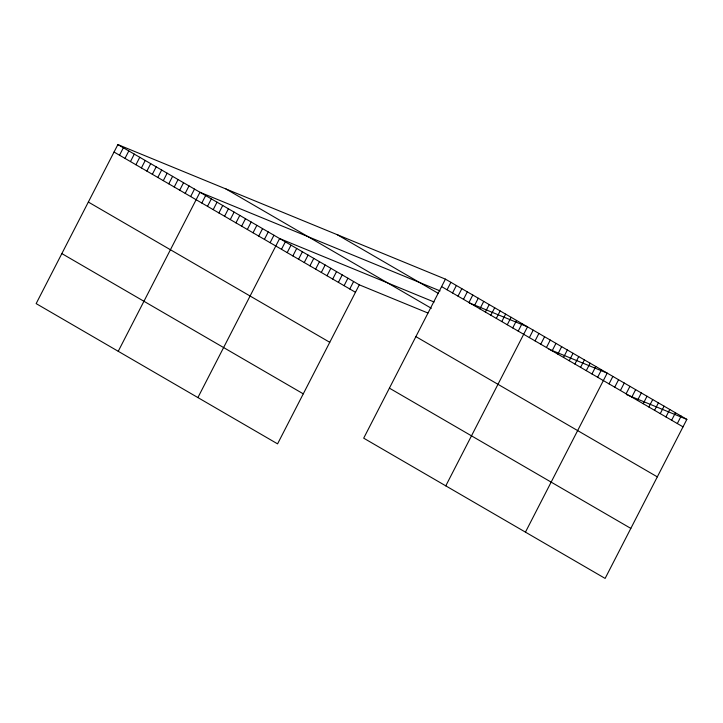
<?xml version="1.0" encoding="UTF-8"?>
<svg xmlns="http://www.w3.org/2000/svg" width="723" height="723" viewBox="0 0 723 723"><rect width="100%" height="100%" fill="white"/><g stroke="black" fill="none" stroke-linecap="round" stroke-linejoin="round"><path stroke-width="1.08" d="M445.431 279.141L363.696 438.174L605.124 578.418L686.85 419.394L445.431 279.141L117.876 144.582L36.15 303.606L277.569 443.859L359.304 284.826L427.917 313.014M119.521 155.219L123.353 147.754M124.989 158.391L128.821 150.935M130.465 161.572L134.297 154.116M135.933 164.754L139.765 157.298M141.41 167.935L145.242 160.47M146.877 171.107L150.709 163.651M152.354 174.288L156.186 166.832M157.822 177.469L161.654 170.013M163.299 180.651L167.13 173.186M168.766 183.823L172.598 176.367M174.243 187.004L178.075 179.548M179.711 190.185L183.543 182.729M185.187 193.366L189.019 185.901M190.655 196.539L194.487 189.083M118.229 351.297L199.964 192.264L440.099 290.917M201.816 203.027L205.657 195.572M207.51 206.335L211.342 198.87M213.204 209.634L217.036 202.178M218.888 212.942L222.729 205.486M224.582 216.249L228.414 208.793M230.276 219.557L234.107 212.101M235.96 222.865L239.801 215.4M241.654 226.163L245.486 218.708M247.347 229.471L251.179 222.015M253.032 232.779L256.873 225.323M258.726 236.087L262.557 228.631M264.419 239.394L268.251 231.929M270.104 242.693L273.945 235.237M197.903 397.578L279.629 238.545L434.125 302.015M281.491 249.308L285.323 241.853M287.176 252.616L291.017 245.151M292.869 255.924L296.701 248.459M298.563 259.223L302.395 251.767M304.247 262.53L308.088 255.074M309.941 265.838L313.773 258.382M315.635 269.146L319.467 261.681M321.319 272.444L325.16 264.989M327.013 275.752L330.845 268.296M332.707 279.06L336.538 271.604M338.391 282.368L342.232 274.912M344.085 285.675L347.917 278.21M349.778 288.974L353.61 281.518M447.067 289.778L450.899 282.322M452.544 292.96L456.376 285.504M458.011 296.141L461.843 288.685M463.488 299.322L467.32 291.857M468.956 302.494L472.788 295.038M474.433 305.675L478.265 298.219M479.9 308.857L483.732 301.401M485.377 312.038L489.209 304.573M490.845 315.21L494.677 307.754M496.321 318.391L500.153 310.935M501.789 321.572L505.621 314.116M507.266 324.754L511.098 317.289M512.734 327.926L516.565 320.47M518.21 331.107L522.042 323.651M445.784 485.856L527.51 326.832L469.236 302.883M529.372 337.596L533.203 330.131M535.065 340.894L538.897 333.439M540.75 344.202L544.582 336.746M546.443 347.51L550.275 340.054M552.137 350.818L555.969 343.353M557.822 354.125L561.654 346.66M563.515 357.424L567.347 349.968M569.209 360.732L573.041 353.276M574.893 364.04L578.725 356.584M580.587 367.347L584.419 359.882M586.281 370.646L590.113 363.19M591.965 373.954L595.797 366.498M597.659 377.261L601.491 369.805M525.449 532.137L607.184 373.113L548.911 349.173M609.037 383.877L612.869 376.412M614.731 387.176L618.563 379.72M620.424 390.483L624.256 383.027M626.109 393.791L629.941 386.335M631.803 397.099L635.634 389.643M637.496 400.406L641.328 392.941M643.181 403.705L647.013 396.249M648.874 407.013L652.706 399.557M654.568 410.321L658.4 402.865M660.253 413.628L664.085 406.163M665.946 416.927L669.778 409.471M671.64 420.235L675.472 412.779M677.324 423.542L681.156 416.087M626.696 394.677L686.85 419.394M441.599 286.606L683.018 426.85M337.343 234.74L438.391 293.439M225.974 188.983L431.351 308.296M117.876 144.582L359.304 284.826M114.044 152.038L355.463 292.282M415.888 336.62L657.306 476.864M88.342 202.051L329.76 342.304M389.408 388.152L630.827 528.405M61.853 253.592L303.271 393.836"/></g></svg>
